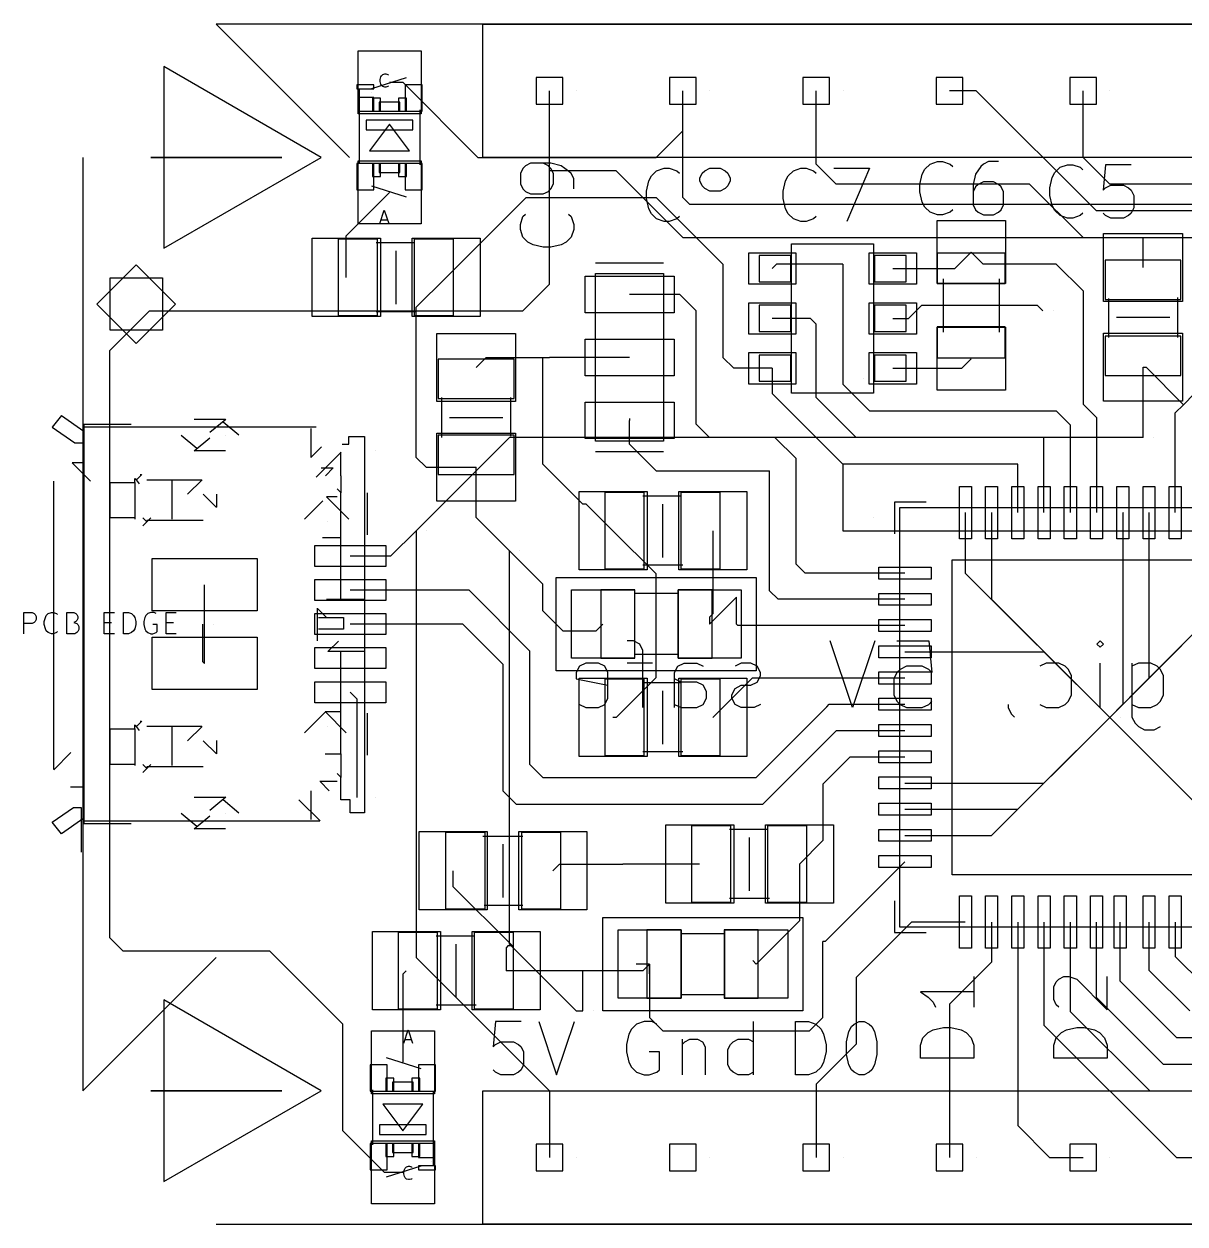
# Model space of a CAD drawing. Extents: x 2.2 to 42.7, y -26.5 to -3.7.
# Drawn here: x 2.18 to 24.3, y -26.54 to -3.68 of the extents above; entities that cross this region are included whole.
import ezdxf

# ---------------------------------------------------------------- set-up
doc = ezdxf.new("R2010")
doc.units = 0
doc.layers.get('0').update_dxf_attribs({"linetype": 'continuous'})

msp = doc.modelspace()

# ---------------------------------------------------------------- linework, layer by layer
at = {"color": 0}
for points in [[(38.865, -3.678), (34.147, -3.678), (29.43, -3.678), (24.713, -3.678), (19.996, -3.678), (15.279, -3.678), (10.562, -3.678), (5.845, -3.678)], [(8.386, -6.22), (5.846, -3.68)], [(10.925, -6.218), (10.925, -3.678)], [(10.925, -3.678), (15.158, -3.678), (19.391, -3.678), (23.625, -3.678), (27.858, -3.678), (32.091, -3.678), (36.325, -3.678)], [(7.845, -6.22), (4.847, -4.489), (4.847, -7.951), (7.845, -6.22)], [(9.464, -4.704), (8.8, -4.914)], [(9.126, -4.856), (9.114, -4.869), (9.078, -4.879), (9.055, -4.879), (9.017, -4.869), (8.994, -4.844), (8.981, -4.821), (8.969, -4.773), (8.969, -4.735), (8.981, -4.686), (8.994, -4.663), (9.017, -4.638), (9.055, -4.625), (9.078, -4.625), (9.114, -4.638), (9.126, -4.651)], [(9.147, -4.788), (9.401, -4.788)], [(9.401, -4.788), (10.831, -6.218)], [(12.449, -4.694), (11.941, -4.694)], [(11.941, -4.694), (11.941, -5.202)], [(12.449, -5.202), (12.449, -4.694)], [(14.989, -4.694), (14.481, -4.694)], [(14.481, -4.694), (14.481, -5.202)], [(14.989, -5.202), (14.989, -4.694)], [(17.529, -4.694), (17.021, -4.694)], [(17.021, -4.694), (17.021, -5.202)], [(17.529, -5.202), (17.529, -4.694)], [(20.069, -4.694), (19.561, -4.694)], [(19.561, -4.694), (19.561, -5.202)], [(20.069, -5.202), (20.069, -4.694)], [(22.609, -4.694), (22.101, -4.694)], [(22.101, -4.694), (22.101, -5.202)], [(22.609, -5.202), (22.609, -4.694)], [(8.847, -4.839), (8.522, -4.839)], [(8.522, -4.839), (8.522, -4.912)], [(8.522, -4.912), (8.847, -4.912)], [(8.572, -6.335), (8.572, -4.912)], [(8.8, -4.99), (8.8, -4.99)], [(8.847, -4.912), (8.847, -4.839)], [(9.771, -4.839), (9.446, -4.839)], [(9.446, -4.839), (9.446, -5.339)], [(9.771, -5.339), (9.771, -4.839)], [(12.195, -6.472), (12.195, -4.948)], [(12.704, -4.95), (12.704, -4.95)], [(12.704, -4.95), (12.704, -4.95)], [(14.735, -6.98), (14.735, -4.948)], [(14.735, -5.71), (14.735, -4.948)], [(15.244, -4.95), (15.244, -4.95)], [(15.244, -4.95), (15.244, -4.95)], [(17.275, -6.345), (17.275, -4.948)], [(17.784, -4.95), (17.784, -4.95)], [(17.784, -4.95), (17.784, -4.95)], [(20.323, -4.948), (19.815, -4.948)], [(22.609, -7.234), (20.323, -4.948)], [(20.324, -4.95), (20.324, -4.95)], [(20.324, -4.95), (20.324, -4.95)], [(22.355, -6.218), (22.355, -4.948)], [(22.864, -4.95), (22.864, -4.95)], [(22.864, -4.95), (22.864, -4.95)], [(8.847, -5.075), (8.547, -5.075)], [(8.547, -5.075), (8.547, -5.339)], [(8.974, -5.088), (8.824, -5.088)], [(8.824, -5.088), (8.824, -5.339)], [(8.847, -5.339), (8.847, -5.075)], [(9.345, -5.164), (8.948, -5.164)], [(8.948, -5.164), (8.948, -5.339)], [(8.974, -5.339), (8.974, -5.088)], [(9.469, -5.088), (9.319, -5.088)], [(9.319, -5.088), (9.319, -5.339)], [(9.345, -5.339), (9.345, -5.164)], [(9.469, -5.339), (9.469, -5.088)], [(11.941, -5.202), (12.449, -5.202)], [(14.481, -5.202), (14.989, -5.202)], [(17.021, -5.202), (17.529, -5.202)], [(19.561, -5.202), (20.069, -5.202)], [(22.101, -5.202), (22.609, -5.202)], [(8.547, -5.339), (8.847, -5.339)], [(8.824, -5.339), (8.974, -5.339)], [(8.948, -5.339), (9.345, -5.339)], [(9.319, -5.339), (9.469, -5.339)], [(9.446, -5.339), (9.771, -5.339)], [(9.721, -5.314), (9.721, -6.36)], [(9.591, -5.507), (8.702, -5.507)], [(8.702, -5.507), (8.702, -5.697)], [(8.702, -5.697), (9.591, -5.697)], [(9.147, -5.583), (8.766, -6.091)], [(9.528, -6.091), (9.147, -5.583)], [(9.591, -5.697), (9.591, -5.507)], [(14.227, -6.218), (14.735, -5.71)], [(8.766, -6.091), (9.528, -6.091)], [(3.305, -6.218), (3.305, -10.663), (3.305, -15.108), (3.305, -19.553), (3.305, -23.998)], [(7.096, -6.22), (4.597, -6.22), (7.096, -6.22)], [(7.096, -6.22), (4.597, -6.22), (7.096, -6.22)], [(6.845, -6.22), (4.848, -6.22), (6.845, -6.22)], [(6.845, -6.22), (4.848, -6.22), (6.845, -6.22)], [(6.845, -6.22), (4.848, -6.22), (6.845, -6.22)], [(6.845, -6.22), (4.848, -6.22), (6.845, -6.22)], [(8.847, -6.335), (8.522, -6.335)], [(8.522, -6.335), (8.522, -6.835)], [(8.974, -6.335), (8.824, -6.335)], [(8.824, -6.335), (8.824, -6.586)], [(8.847, -6.835), (8.847, -6.335)], [(9.345, -6.335), (8.948, -6.335)], [(8.948, -6.335), (8.948, -6.51)], [(8.974, -6.586), (8.974, -6.335)], [(9.469, -6.335), (9.319, -6.335)], [(9.319, -6.335), (9.319, -6.586)], [(9.345, -6.51), (9.345, -6.335)], [(9.771, -6.335), (9.446, -6.335)], [(9.446, -6.335), (9.446, -6.835)], [(9.469, -6.586), (9.469, -6.335)], [(9.771, -6.835), (9.771, -6.335)], [(10.831, -6.218), (14.227, -6.218)], [(36.325, -6.218), (32.091, -6.218), (27.858, -6.218), (23.625, -6.218), (19.391, -6.218), (15.158, -6.218), (10.925, -6.218)], [(12.654, -6.817), (12.654, -6.624), (12.606, -6.528), (12.558, -6.48), (12.413, -6.383), (12.22, -6.332), (11.831, -6.332), (11.735, -6.383), (11.687, -6.431), (11.638, -6.528), (11.638, -6.721), (11.687, -6.817), (11.735, -6.866), (11.831, -6.914), (12.075, -6.914), (12.172, -6.866), (12.22, -6.817), (12.268, -6.721), (12.268, -6.528), (12.22, -6.431), (12.172, -6.383), (12.075, -6.332)], [(17.656, -6.726), (17.275, -6.345)], [(19.875, -7.216), (19.827, -7.264), (19.682, -7.313), (19.586, -7.313), (19.441, -7.264), (19.345, -7.168), (19.294, -7.071), (19.246, -6.878), (19.246, -6.734), (19.294, -6.538), (19.345, -6.441), (19.441, -6.345), (19.586, -6.297), (19.682, -6.297), (19.827, -6.345), (19.875, -6.393)], [(20.747, -6.297), (20.554, -6.297), (20.457, -6.345), (20.409, -6.393), (20.31, -6.538), (20.262, -6.734), (20.262, -7.12), (20.31, -7.216), (20.361, -7.264), (20.457, -7.313), (20.65, -7.313), (20.747, -7.264), (20.795, -7.216), (20.843, -7.12), (20.843, -6.878), (20.795, -6.782), (20.747, -6.734), (20.65, -6.685), (20.457, -6.685), (20.361, -6.734), (20.31, -6.782), (20.262, -6.878)], [(22.352, -7.28), (22.304, -7.328), (22.159, -7.376), (22.062, -7.376), (21.918, -7.328), (21.821, -7.231), (21.77, -7.135), (21.722, -6.942), (21.722, -6.797), (21.77, -6.601), (21.821, -6.505), (21.918, -6.408), (22.062, -6.36), (22.159, -6.36), (22.304, -6.408), (22.352, -6.457)], [(22.863, -6.726), (22.355, -6.218)], [(23.271, -6.36), (22.786, -6.36), (22.738, -6.845), (22.786, -6.797), (22.885, -6.749), (23.127, -6.749), (23.223, -6.797), (23.271, -6.845), (23.32, -6.942), (23.32, -7.183), (23.271, -7.28), (23.223, -7.328), (23.127, -7.376), (22.885, -7.376), (22.786, -7.328), (22.738, -7.28)], [(8.824, -6.586), (8.974, -6.586)], [(8.948, -6.51), (9.345, -6.51)], [(9.319, -6.586), (9.469, -6.586)], [(13.465, -6.472), (12.195, -6.472)], [(12.195, -8.631), (12.195, -6.472)], [(13.465, -6.472), (14.735, -7.742)], [(14.668, -7.343), (14.62, -7.391), (14.475, -7.44), (14.379, -7.44), (14.234, -7.391), (14.138, -7.295), (14.087, -7.198), (14.039, -7.005), (14.039, -6.861), (14.087, -6.665), (14.138, -6.568), (14.234, -6.472), (14.379, -6.424), (14.475, -6.424), (14.62, -6.472), (14.668, -6.52)], [(17.272, -7.343), (17.224, -7.391), (17.079, -7.44), (16.982, -7.44), (16.838, -7.391), (16.741, -7.295), (16.69, -7.198), (16.642, -7.005), (16.642, -6.861), (16.69, -6.665), (16.741, -6.568), (16.838, -6.472), (16.982, -6.424), (17.079, -6.424), (17.224, -6.472), (17.272, -6.52)], [(17.61, -6.424), (18.288, -6.424), (17.854, -7.44)], [(8.522, -6.835), (8.847, -6.835)], [(8.8, -6.763), (9.464, -6.973)], [(9.446, -6.835), (9.771, -6.835)], [(21.339, -6.726), (17.656, -6.726)], [(21.339, -6.726), (22.355, -7.742)], [(27.562, -6.726), (22.863, -6.726)], [(8.321, -7.711), (9.147, -6.888)], [(11.748, -6.98), (10.223, -8.504)], [(11.748, -6.98), (14.227, -6.98)], [(14.227, -6.98), (15.497, -8.25)], [(14.862, -7.107), (14.735, -6.98)], [(8.964, -7.478), (9.047, -7.224), (9.134, -7.478)], [(12.558, -7.3), (12.606, -7.348), (12.654, -7.496), (12.654, -7.592), (12.606, -7.737), (12.509, -7.833), (12.413, -7.882), (12.22, -7.93), (12.075, -7.93), (11.88, -7.882), (11.783, -7.833), (11.687, -7.737), (11.638, -7.592), (11.638, -7.496), (11.687, -7.348), (11.735, -7.3)], [(14.862, -7.107), (19.402, -7.107), (23.942, -7.107), (28.482, -7.107), (33.023, -7.107)], [(27.181, -7.234), (22.609, -7.234)], [(8.987, -7.407), (9.108, -7.407)], [(8.321, -8.504), (8.321, -7.711)], [(14.735, -7.742), (19.275, -7.742), (23.815, -7.742), (28.355, -7.742), (32.896, -7.742)], [(22.355, -7.742), (23.498, -7.742)], [(23.498, -8.316), (23.498, -7.742)], [(23.498, -7.742), (26.8, -7.742)], [(8.918, -7.78), (8.169, -7.78)], [(8.169, -7.78), (8.169, -9.228)], [(9.629, -7.846), (8.893, -7.846)], [(8.918, -9.228), (8.918, -7.78)], [(9.274, -9.012), (9.274, -7.996)], [(10.366, -7.78), (9.614, -7.78)], [(9.614, -7.78), (9.614, -9.228)], [(10.366, -9.228), (10.366, -7.78)], [(16.805, -7.866), (18.364, -7.866)], [(16.805, -10.709), (16.805, -7.866)], [(18.364, -7.866), (18.364, -10.709)], [(13.071, -8.23), (14.366, -8.23)], [(16.787, -8.087), (16.185, -8.087)], [(16.185, -8.087), (16.185, -8.588)], [(16.787, -8.588), (16.787, -8.087)], [(18.984, -8.087), (18.382, -8.087)], [(18.382, -8.087), (18.382, -8.588)], [(18.984, -8.588), (18.984, -8.087)], [(19.578, -8.042), (19.578, -8.623)], [(20.874, -8.042), (19.578, -8.042)], [(19.914, -8.336), (20.226, -8.024)], [(20.452, -8.25), (20.226, -8.024)], [(20.874, -8.623), (20.874, -8.042)], [(22.774, -8.174), (22.774, -8.926)], [(24.221, -8.174), (22.774, -8.174)], [(24.221, -8.926), (24.221, -8.174)], [(4.322, -8.264), (3.573, -9.014)], [(4.322, -8.264), (3.573, -9.014)], [(5.072, -9.014), (4.322, -8.264)], [(5.072, -9.014), (4.322, -8.264)], [(13.071, -11.626), (13.071, -8.43)], [(13.071, -8.43), (14.366, -8.43)], [(14.366, -8.43), (14.366, -11.626)], [(15.497, -8.25), (15.497, -10.028)], [(16.52, -8.25), (16.436, -8.336)], [(17.783, -8.25), (16.52, -8.25)], [(17.783, -8.25), (17.783, -10.536)], [(18.735, -8.336), (19.914, -8.336)], [(21.847, -8.25), (20.452, -8.25)], [(21.847, -8.25), (22.355, -8.758)], [(9.655, -9.075), (10.223, -8.504)], [(11.687, -9.139), (12.195, -8.631)], [(16.185, -8.588), (16.787, -8.588)], [(18.382, -8.588), (18.984, -8.588)], [(19.578, -8.623), (20.874, -8.623)], [(19.693, -8.532), (19.693, -9.548)], [(20.759, -8.532), (20.759, -9.548)], [(14.676, -8.829), (13.719, -8.829)], [(14.989, -9.139), (14.676, -8.829)], [(22.355, -8.758), (22.355, -10.917)], [(22.84, -8.91), (22.84, -9.647)], [(24.155, -8.885), (24.155, -9.647)], [(3.573, -9.014), (4.322, -9.763)], [(3.573, -9.014), (4.322, -9.763)], [(4.575, -9.139), (3.813, -9.901)], [(4.322, -9.763), (5.072, -9.014)], [(4.322, -9.763), (5.072, -9.014)], [(4.575, -9.139), (8.131, -9.139), (11.687, -9.139)], [(9.655, -11.933), (9.655, -9.075)], [(14.989, -11.298), (14.989, -9.139)], [(16.787, -9.037), (16.185, -9.037)], [(16.185, -9.037), (16.185, -9.535)], [(16.787, -9.535), (16.787, -9.037)], [(18.984, -9.037), (18.382, -9.037)], [(18.382, -9.037), (18.382, -9.535)], [(18.984, -9.535), (18.984, -9.037)], [(19.032, -9.286), (19.286, -9.032)], [(19.286, -9.032), (21.483, -9.032)], [(20.734, -9.04), (19.718, -9.04)], [(21.483, -9.032), (21.593, -9.139)], [(21.791, -9.141), (21.791, -9.141)], [(21.791, -9.141), (21.791, -9.141)], [(21.791, -9.141), (21.791, -9.141)], [(21.791, -9.141), (21.791, -9.141)], [(22.774, -8.926), (24.221, -8.926)], [(8.169, -9.228), (8.918, -9.228)], [(9.655, -9.162), (8.893, -9.162)], [(9.614, -9.228), (10.366, -9.228)], [(17.165, -9.286), (16.436, -9.286)], [(17.275, -9.393), (17.165, -9.286)], [(18.735, -9.286), (19.032, -9.286)], [(24.006, -9.266), (22.99, -9.266)], [(16.185, -9.535), (16.787, -9.535)], [(17.275, -10.79), (17.275, -9.393)], [(18.382, -9.535), (18.984, -9.535)], [(19.578, -9.446), (19.578, -10.038)], [(20.874, -9.446), (19.578, -9.446)], [(20.874, -10.038), (20.874, -9.446)], [(22.774, -9.622), (22.774, -10.371)], [(24.221, -9.622), (22.774, -9.622)], [(24.221, -10.371), (24.221, -9.622)], [(3.813, -9.901), (3.813, -13.626), (3.813, -17.352), (3.813, -21.077)], [(10.798, -10.221), (10.988, -10.028)], [(10.988, -10.028), (12.195, -10.028)], [(12.068, -10.028), (12.195, -10.028)], [(12.068, -12.06), (12.068, -10.028)], [(13.719, -10.028), (12.195, -10.028)], [(12.393, -10.03), (12.393, -10.03)], [(12.393, -10.03), (12.393, -10.03)], [(12.393, -10.03), (12.393, -10.03)], [(12.393, -10.03), (12.393, -10.03)], [(15.497, -10.028), (15.702, -10.236)], [(16.787, -9.985), (16.185, -9.985)], [(16.185, -9.985), (16.185, -10.485)], [(16.787, -10.485), (16.787, -9.985)], [(18.984, -9.985), (18.382, -9.985)], [(18.382, -9.985), (18.382, -10.485)], [(18.984, -10.485), (18.984, -9.985)], [(19.578, -10.038), (20.874, -10.038)], [(20.046, -10.236), (20.226, -10.056)], [(11.521, -10.066), (10.074, -10.066)], [(10.074, -10.066), (10.074, -10.815)], [(11.521, -10.815), (11.521, -10.066)], [(16.436, -10.236), (15.702, -10.236)], [(16.436, -10.236), (16.436, -10.716)], [(18.735, -10.236), (20.046, -10.236)], [(23.498, -11.552), (23.498, -10.218)], [(23.498, -10.218), (23.558, -10.218)], [(23.558, -10.218), (24.27, -10.93)], [(16.185, -10.485), (16.787, -10.485)], [(18.183, -10.436), (18.183, -10.436)], [(18.382, -10.485), (18.984, -10.485)], [(22.774, -10.371), (24.221, -10.371)], [(16.436, -10.716), (17.783, -12.06)], [(18.364, -10.709), (16.805, -10.709)], [(17.783, -10.536), (18.291, -11.044)], [(24.473, -10.726), (24.27, -10.93)], [(10.074, -10.815), (11.521, -10.815)], [(10.14, -11.552), (10.14, -10.79)], [(11.455, -11.527), (11.455, -10.79)], [(18.037, -11.552), (17.275, -10.79)], [(22.355, -10.917), (22.609, -11.171)], [(24.27, -10.93), (24.112, -11.087)], [(2.898, -11.135), (2.723, -11.359)], [(2.898, -11.135), (3.325, -11.435)], [(10.29, -11.171), (11.306, -11.171)], [(13.719, -11.196), (13.719, -11.229)], [(18.291, -11.044), (21.847, -11.044)], [(21.847, -11.044), (22.111, -11.311)], [(22.609, -11.171), (22.609, -12.982)], [(24.112, -12.987), (24.112, -11.087)], [(2.723, -11.359), (3.15, -11.659)], [(4.224, -11.308), (3.325, -11.308)], [(3.325, -11.308), (3.325, -15.108), (3.325, -18.908)], [(7.747, -11.359), (3.325, -11.359)], [(3.325, -11.359), (3.325, -11.435)], [(5.423, -11.209), (6.025, -11.209)], [(6.027, -11.211), (5.727, -11.46)], [(6.276, -11.511), (5.976, -11.262)], [(7.645, -11.384), (7.645, -11.933)], [(13.719, -11.679), (13.719, -11.229)], [(15.243, -11.552), (14.989, -11.298)], [(22.111, -11.311), (22.111, -12.987)], [(3.15, -11.659), (3.325, -11.659)], [(3.325, -11.435), (3.325, -11.659)], [(3.325, -11.659), (3.325, -12.035)], [(5.176, -11.511), (5.476, -11.76)], [(5.425, -11.81), (5.724, -11.561)], [(6.024, -11.511), (6.024, -11.511)], [(6.024, -11.511), (6.024, -11.511)], [(8.372, -11.684), (8.372, -11.534)], [(8.372, -11.534), (8.672, -11.534)], [(8.672, -11.534), (8.672, -14.633)], [(11.433, -11.552), (9.655, -13.33)], [(11.521, -11.511), (10.074, -11.511)], [(10.074, -11.511), (10.074, -12.263)], [(23.498, -11.552), (19.476, -11.552), (15.454, -11.552), (11.433, -11.552)], [(11.521, -12.263), (11.521, -11.511)], [(14.366, -11.626), (13.071, -11.626)], [(16.487, -11.552), (15.243, -11.552)], [(16.894, -11.958), (16.487, -11.552)], [(21.61, -11.552), (18.037, -11.552)], [(21.61, -12.987), (21.61, -11.552)], [(23.696, -11.554), (23.696, -11.554)], [(23.696, -11.554), (23.696, -11.554)], [(23.696, -11.554), (23.696, -11.554)], [(23.696, -11.554), (23.696, -11.554)], [(6.025, -11.808), (5.423, -11.808)], [(7.848, -11.734), (7.647, -11.935)], [(7.749, -12.311), (8.224, -11.836)], [(8.222, -12.283), (8.222, -11.834)], [(8.247, -11.684), (8.372, -11.684)], [(8.873, -11.81), (8.873, -11.81)], [(8.873, -11.81), (8.873, -11.81)], [(14.366, -11.826), (13.071, -11.826)], [(14.227, -12.187), (13.719, -11.679)], [(3.325, -12.035), (3.099, -12.035)], [(3.451, -12.387), (3.101, -12.036)], [(3.325, -12.035), (3.325, -15.121), (3.325, -18.207)], [(9.655, -11.933), (9.842, -12.123)], [(12.83, -12.822), (12.068, -12.06)], [(16.894, -13.965), (16.894, -11.958)], [(17.783, -12.06), (17.783, -13.33)], [(21.112, -12.06), (17.783, -12.06)], [(21.112, -12.987), (21.112, -12.06)], [(4.298, -12.41), (4.298, -12.334)], [(4.3, -12.336), (4.376, -12.438)], [(4.427, -12.26), (4.325, -12.362)], [(4.399, -12.258), (4.425, -12.258)], [(7.846, -12.134), (8.072, -12.134)], [(8.074, -12.135), (7.924, -12.285)], [(8.222, -12.283), (8.222, -12.609)], [(9.842, -12.123), (10.798, -12.123)], [(10.074, -12.263), (11.521, -12.263)], [(10.798, -13.076), (10.798, -12.123)], [(14.227, -12.187), (16.386, -12.187)], [(16.386, -14.473), (16.386, -12.187)], [(2.748, -12.385), (2.748, -15.133), (2.748, -17.882)], [(3.823, -13.084), (3.823, -12.41)], [(3.823, -12.41), (4.298, -12.41)], [(4.298, -12.41), (4.298, -13.109)], [(4.524, -12.36), (4.999, -12.36)], [(4.999, -12.36), (5.573, -12.36)], [(4.999, -12.36), (4.999, -13.109)], [(5.575, -12.362), (5.3, -12.636)], [(8.224, -12.61), (8.148, -12.534)], [(5.851, -12.887), (5.6, -12.636)], [(5.85, -12.634), (5.85, -12.885)], [(7.873, -12.763), (7.525, -13.111)], [(8.146, -12.685), (7.945, -12.685)], [(8.371, -13.111), (7.947, -12.687)], [(8.222, -13.459), (8.222, -12.609)], [(8.722, -12.609), (8.722, -13.409)], [(13.998, -12.606), (13.249, -12.606)], [(13.249, -12.606), (13.249, -14.054)], [(14.709, -12.672), (13.973, -12.672)], [(13.998, -14.054), (13.998, -12.606)], [(15.446, -12.606), (14.694, -12.606)], [(14.694, -12.606), (14.694, -14.054)], [(15.446, -14.054), (15.446, -12.606)], [(19.365, -12.786), (18.763, -12.786)], [(18.763, -12.786), (18.763, -13.388)], [(12.893, -12.822), (12.83, -12.822)], [(12.893, -12.822), (13.401, -13.33)], [(14.354, -13.838), (14.354, -12.822)], [(18.865, -12.888), (22.863, -12.888), (26.86, -12.888)], [(18.865, -20.884), (18.865, -16.886), (18.865, -12.888)], [(20.112, -12.987), (20.112, -14.138)], [(20.612, -12.987), (20.612, -14.638)], [(22.609, -12.982), (22.611, -12.987)], [(23.111, -12.987), (23.111, -16.637)], [(23.117, -12.992), (23.111, -12.987)], [(23.612, -12.987), (23.612, -16.137)], [(4.298, -13.084), (3.823, -13.084)], [(4.526, -13.162), (4.449, -13.085)], [(4.449, -13.235), (4.599, -13.085)], [(5.598, -13.134), (4.524, -13.134)], [(4.524, -13.134), (4.524, -13.16)], [(7.974, -13.162), (7.974, -13.162)], [(7.974, -13.162), (7.974, -13.162)], [(10.798, -13.076), (11.433, -13.711)], [(18.364, -13.088), (18.364, -13.088)], [(7.871, -13.459), (8.222, -13.459)], [(8.222, -14.633), (8.222, -13.459)], [(9.174, -13.81), (9.655, -13.33)], [(9.655, -13.33), (9.655, -17.394), (9.655, -21.458)], [(9.853, -13.332), (9.853, -13.332)], [(9.853, -13.332), (9.853, -13.332)], [(9.853, -13.332), (9.853, -13.332)], [(9.853, -13.332), (9.853, -13.332)], [(14.227, -14.155), (13.401, -13.33)], [(15.303, -13.33), (15.303, -14.917)], [(17.783, -13.33), (22.482, -13.33), (27.181, -13.33)], [(17.981, -13.332), (17.981, -13.332)], [(17.981, -13.332), (17.981, -13.332)], [(17.981, -13.332), (17.981, -13.332)], [(17.981, -13.332), (17.981, -13.332)], [(11.433, -21.204), (11.433, -17.457), (11.433, -13.711)], [(12.068, -14.346), (11.433, -13.711)], [(11.631, -13.713), (11.631, -13.713)], [(11.631, -13.713), (11.631, -13.713)], [(11.631, -13.713), (11.631, -13.713)], [(11.631, -13.713), (11.631, -13.713)], [(8.397, -13.81), (9.174, -13.81)], [(13.249, -14.054), (13.998, -14.054)], [(14.735, -13.988), (13.973, -13.988)], [(14.227, -16.124), (14.227, -14.155)], [(14.694, -14.054), (15.446, -14.054)], [(16.894, -13.965), (17.064, -14.138)], [(18.961, -14.138), (17.064, -14.138)], [(20.112, -14.138), (22.863, -16.886)], [(25.611, -14.138), (22.863, -16.886)], [(5.621, -15.86), (5.621, -14.359)], [(12.068, -14.854), (12.068, -14.346)], [(12.322, -15.997), (12.322, -14.219)], [(12.322, -14.219), (16.132, -14.219)], [(16.132, -14.219), (16.132, -15.997)], [(8.397, -14.46), (10.655, -14.46)], [(10.655, -14.46), (11.814, -15.616)], [(13.82, -14.46), (13.172, -14.46)], [(13.172, -14.46), (13.172, -15.756)], [(14.635, -14.524), (13.818, -14.524)], [(13.82, -15.756), (13.82, -14.46)], [(15.293, -14.46), (14.643, -14.46)], [(14.643, -14.46), (14.643, -15.756)], [(15.753, -14.597), (15.243, -15.108)], [(15.293, -15.756), (15.293, -14.46)], [(15.753, -15.113), (15.753, -14.597)], [(16.548, -14.638), (16.386, -14.473)], [(7.772, -15.431), (7.772, -14.808)], [(7.774, -14.81), (7.947, -14.983)], [(7.945, -14.633), (8.222, -14.633)], [(8.222, -14.633), (8.672, -14.633)], [(8.672, -14.633), (8.672, -15.631)], [(12.068, -14.854), (12.449, -15.235)], [(18.961, -14.638), (16.548, -14.638)], [(20.612, -14.638), (22.863, -16.886)], [(25.11, -14.638), (22.863, -16.886)], [(2.184, -15.293), (2.184, -14.887), (2.339, -14.887), (2.377, -14.905), (2.395, -14.925), (2.416, -14.963), (2.416, -15.022), (2.395, -15.06), (2.377, -15.08), (2.339, -15.098), (2.184, -15.098)], [(2.822, -15.253), (2.802, -15.273), (2.746, -15.293), (2.705, -15.293), (2.647, -15.273), (2.609, -15.235), (2.591, -15.197), (2.57, -15.118), (2.57, -15.06), (2.591, -14.983), (2.609, -14.943), (2.647, -14.905), (2.705, -14.887), (2.746, -14.887), (2.802, -14.905), (2.822, -14.925)], [(3.907, -15.293), (3.713, -15.293), (3.713, -14.887), (3.907, -14.887)], [(3.713, -15.08), (3.848, -15.08)], [(4.699, -14.905), (4.661, -14.887), (4.602, -14.887), (4.544, -14.905), (4.506, -14.943), (4.486, -14.983), (4.468, -15.06), (4.468, -15.118), (4.486, -15.197), (4.506, -15.235), (4.544, -15.273), (4.602, -15.293), (4.641, -15.293), (4.699, -15.273), (4.719, -15.253), (4.719, -15.118), (4.641, -15.118)], [(5.085, -15.293), (4.892, -15.293), (4.892, -14.887), (5.085, -14.887)], [(4.892, -15.08), (5.029, -15.08)], [(7.795, -14.983), (8.27, -14.983)], [(8.27, -14.983), (8.27, -15.207)], [(15.303, -14.917), (15.243, -14.978)], [(15.243, -14.978), (15.243, -15.108)], [(5.591, -15.827), (5.591, -15.108)], [(5.789, -15.11), (5.789, -15.11)], [(5.789, -15.11), (5.789, -15.11)], [(5.789, -15.11), (5.789, -15.11)], [(5.789, -15.11), (5.789, -15.11)], [(8.27, -15.207), (7.795, -15.207)], [(10.544, -15.108), (8.397, -15.108)], [(10.544, -15.108), (11.306, -15.87)], [(12.449, -15.235), (13.084, -15.235)], [(13.084, -15.235), (13.211, -15.108)], [(15.778, -15.138), (15.753, -15.113)], [(18.961, -15.138), (15.778, -15.138)], [(7.972, -15.633), (8.173, -15.432)], [(13.973, -16.698), (13.973, -15.611), (13.912, -15.489), (13.792, -15.428), (13.67, -15.428)], [(18.387, -15.428), (17.965, -16.698), (17.541, -15.428)], [(18.811, -15.428), (19.416, -15.428), (19.477, -16.035), (19.416, -15.974), (19.294, -15.913), (18.992, -15.913), (18.872, -15.974), (18.811, -16.035), (18.75, -16.154), (18.75, -16.457), (18.811, -16.579), (18.872, -16.64), (18.992, -16.698), (19.294, -16.698), (19.416, -16.64), (19.477, -16.579)], [(8.222, -15.631), (7.971, -15.631)], [(8.222, -16.782), (8.222, -15.631)], [(8.672, -15.631), (8.222, -15.631)], [(8.672, -15.631), (8.672, -18.707)], [(11.814, -15.616), (11.814, -17.775)], [(13.172, -15.756), (13.82, -15.756)], [(14.635, -15.692), (13.818, -15.692)], [(14.643, -15.756), (15.293, -15.756)], [(18.961, -15.636), (21.61, -15.636)], [(21.61, -15.636), (22.863, -16.886)], [(5.621, -15.86), (5.591, -15.827)], [(11.306, -15.87), (11.306, -18.283)], [(16.132, -15.997), (12.322, -15.997)], [(12.764, -16.64), (12.885, -16.698), (13.127, -16.698), (13.249, -16.64), (13.307, -16.518), (13.307, -16.035), (13.249, -15.913), (13.127, -15.852), (12.885, -15.852), (12.764, -15.913), (12.703, -16.035), (12.703, -16.154), (13.307, -16.276)], [(14.155, -15.852), (13.67, -15.852)], [(14.577, -16.698), (14.577, -16.035), (14.638, -15.913), (14.76, -15.852), (15.001, -15.852), (15.123, -15.913)], [(16.21, -16.64), (16.091, -16.698), (15.847, -16.698), (15.728, -16.64), (15.667, -16.518), (15.667, -16.457), (15.728, -16.337), (15.847, -16.276), (16.03, -16.276), (16.149, -16.215), (16.21, -16.093), (16.21, -16.035), (16.149, -15.913), (16.03, -15.852), (15.847, -15.852), (15.728, -15.913)], [(21.532, -16.64), (21.654, -16.698), (21.895, -16.698), (22.017, -16.64), (22.078, -16.579), (22.139, -16.457), (22.139, -16.093), (22.078, -15.974), (22.017, -15.913), (21.895, -15.852), (21.654, -15.852), (21.532, -15.913)], [(22.682, -16.698), (22.682, -15.852)], [(23.287, -15.852), (23.287, -16.881), (23.348, -17), (23.409, -17.061), (23.528, -17.122), (23.711, -17.122), (23.83, -17.061)], [(23.287, -16.64), (23.409, -16.698), (23.65, -16.698), (23.769, -16.64), (23.83, -16.579), (23.891, -16.457), (23.891, -16.093), (23.83, -15.974), (23.769, -15.913), (23.65, -15.852), (23.409, -15.852), (23.287, -15.913)], [(13.998, -16.162), (13.249, -16.162)], [(13.249, -16.162), (13.249, -17.61)], [(14.227, -16.124), (13.465, -16.886)], [(14.709, -16.228), (13.973, -16.228)], [(13.998, -17.61), (13.998, -16.162)], [(14.577, -16.64), (14.699, -16.698), (15.001, -16.698), (15.123, -16.64), (15.182, -16.518), (15.182, -16.396), (15.123, -16.276), (15.001, -16.215), (14.699, -16.215), (14.577, -16.154)], [(15.446, -16.162), (14.694, -16.162)], [(14.694, -16.162), (14.694, -17.61)], [(16.053, -16.137), (15.303, -16.886)], [(15.446, -17.61), (15.446, -16.162)], [(18.961, -16.137), (16.053, -16.137)], [(23.612, -16.137), (22.863, -16.886)], [(8.397, -16.408), (8.522, -16.535)], [(14.354, -17.394), (14.354, -16.378)], [(8.522, -16.535), (8.522, -18.41)], [(17.473, -16.688), (16.132, -18.029)], [(17.473, -16.688), (17.523, -16.637)], [(17.523, -16.637), (18.961, -16.637)], [(20.927, -16.64), (20.927, -16.698), (20.988, -16.82), (21.049, -16.881)], [(23.111, -16.637), (22.863, -16.886)], [(7.924, -16.784), (7.525, -17.182)], [(8.222, -16.782), (7.922, -16.782)], [(8.323, -17.182), (7.924, -16.784)], [(8.222, -17.582), (8.222, -16.782)], [(8.722, -16.807), (8.722, -17.607)], [(13.465, -16.886), (13.401, -16.886)], [(20.612, -19.136), (22.863, -16.886)], [(21.112, -18.636), (22.863, -16.886)], [(21.61, -18.138), (22.863, -16.886)], [(24.61, -18.636), (22.863, -16.886)], [(24.262, -18.288), (22.863, -16.886)], [(23.061, -16.888), (23.061, -16.888)], [(23.061, -16.888), (23.061, -16.888)], [(23.061, -16.888), (23.061, -16.888)], [(23.061, -16.888), (23.061, -16.888)], [(3.823, -17.783), (3.823, -17.107)], [(3.823, -17.107), (4.298, -17.107)], [(4.298, -17.107), (4.298, -17.031)], [(4.298, -17.107), (4.298, -17.805)], [(4.3, -17.033), (4.376, -17.134)], [(4.427, -16.959), (4.327, -17.058)], [(4.399, -16.957), (4.425, -16.957)], [(4.524, -17.056), (4.999, -17.056)], [(4.999, -17.056), (5.573, -17.056)], [(4.999, -17.056), (4.999, -17.805)], [(5.575, -17.058), (5.3, -17.332)], [(7.974, -17.058), (7.974, -17.058)], [(7.974, -17.058), (7.974, -17.058)], [(16.259, -18.537), (17.658, -17.137)], [(17.658, -17.137), (18.961, -17.137)], [(5.851, -17.584), (5.6, -17.332)], [(5.85, -17.33), (5.85, -17.582)], [(3.075, -17.558), (2.75, -17.883)], [(7.922, -17.582), (8.222, -17.582)], [(8.222, -17.582), (8.222, -18.031)], [(14.735, -17.544), (13.973, -17.544)], [(4.298, -17.783), (3.823, -17.783)], [(4.526, -17.858), (4.449, -17.782)], [(4.449, -17.934), (4.599, -17.784)], [(5.598, -17.831), (4.524, -17.831)], [(4.524, -17.831), (4.524, -17.856)], [(11.814, -17.775), (12.068, -18.029)], [(13.249, -17.61), (13.998, -17.61)], [(14.694, -17.61), (15.446, -17.61)], [(17.402, -18.156), (17.92, -17.638)], [(17.92, -17.638), (18.961, -17.638)], [(8.224, -18.033), (8.148, -17.957)], [(8.222, -18.456), (8.222, -18.031)], [(12.068, -18.029), (16.132, -18.029)], [(3.073, -18.207), (3.325, -18.207)], [(3.325, -18.207), (3.325, -18.806)], [(7.645, -18.283), (7.645, -18.832)], [(8.146, -18.108), (7.821, -18.108)], [(7.998, -18.285), (7.823, -18.11)], [(11.306, -18.283), (11.56, -18.537)], [(17.402, -18.156), (17.402, -18.791)], [(18.961, -18.138), (21.61, -18.138)], [(5.423, -18.407), (6.025, -18.407)], [(6.027, -18.409), (5.727, -18.658)], [(6.276, -18.709), (5.976, -18.46)], [(7.421, -18.458), (7.823, -18.859)], [(8.397, -18.456), (8.222, -18.456)], [(8.397, -18.707), (8.397, -18.456)], [(8.873, -18.409), (8.873, -18.409)], [(8.873, -18.409), (8.873, -18.409)], [(2.723, -18.882), (3.124, -18.605)], [(3.124, -18.605), (3.274, -18.605)], [(3.274, -18.605), (3.274, -19.456)], [(5.176, -18.709), (5.476, -18.958)], [(6.024, -18.709), (6.024, -18.709)], [(6.024, -18.709), (6.024, -18.709)], [(8.672, -18.707), (8.397, -18.707)], [(11.56, -18.537), (16.259, -18.537)], [(18.961, -18.636), (21.112, -18.636)], [(2.898, -19.106), (2.723, -18.882)], [(3.325, -18.806), (2.898, -19.106)], [(3.325, -18.806), (3.325, -18.857)], [(3.325, -18.857), (7.821, -18.857)], [(3.325, -18.908), (4.224, -18.908)], [(5.425, -19.009), (5.724, -18.76)], [(15.649, -18.956), (14.9, -18.956)], [(14.9, -18.956), (14.9, -20.404)], [(15.649, -20.404), (15.649, -18.956)], [(17.097, -18.956), (16.345, -18.956)], [(16.345, -18.956), (16.345, -20.404)], [(17.097, -20.404), (17.097, -18.956)], [(17.402, -18.791), (17.402, -19.235)], [(6.025, -19.007), (5.423, -19.007)], [(10.965, -19.083), (10.213, -19.083)], [(10.213, -19.083), (10.213, -20.531)], [(10.925, -19.149), (11.687, -19.149)], [(10.965, -20.531), (10.965, -19.083)], [(12.41, -19.083), (11.661, -19.083)], [(11.661, -19.083), (11.661, -20.531)], [(12.41, -20.531), (12.41, -19.083)], [(16.36, -19.022), (15.624, -19.022)], [(16.005, -20.188), (16.005, -19.172)], [(18.961, -19.136), (20.612, -19.136)], [(11.306, -19.299), (11.306, -20.315)], [(17.402, -19.235), (16.954, -19.68)], [(18.961, -19.637), (17.442, -21.156)], [(10.353, -19.807), (10.353, -20.109)], [(12.255, -19.807), (12.383, -19.68)], [(12.383, -19.68), (13.592, -19.68)], [(15.052, -19.68), (13.592, -19.68)], [(13.79, -19.682), (13.79, -19.682)], [(13.79, -19.682), (13.79, -19.682)], [(13.79, -19.682), (13.79, -19.682)], [(13.79, -19.682), (13.79, -19.682)], [(16.954, -19.68), (16.954, -20.762)], [(10.353, -20.109), (11.486, -21.242)], [(16.386, -20.338), (15.624, -20.338)], [(10.213, -20.531), (10.965, -20.531)], [(10.95, -20.465), (11.687, -20.465)], [(11.661, -20.531), (12.41, -20.531)], [(14.9, -20.404), (15.649, -20.404)], [(16.345, -20.404), (17.097, -20.404)], [(18.763, -20.384), (18.763, -20.985)], [(13.211, -20.696), (17.021, -20.696)], [(13.211, -22.474), (13.211, -20.696)], [(16.954, -20.762), (16.132, -21.585)], [(17.021, -20.696), (17.021, -22.474)], [(19.088, -20.787), (18.037, -21.839)], [(20.112, -20.787), (19.088, -20.787)], [(20.612, -20.787), (20.612, -21.549)], [(21.112, -20.787), (21.112, -24.663)], [(21.61, -20.787), (21.61, -22.748)], [(22.111, -20.787), (22.111, -22.487)], [(22.611, -22.225), (22.611, -20.787)], [(23.061, -21.913), (23.061, -20.787)], [(23.612, -20.787), (23.612, -21.702)], [(24.112, -20.787), (24.112, -21.44)], [(10.061, -20.988), (9.312, -20.988)], [(9.312, -20.988), (9.312, -22.436)], [(10.061, -22.436), (10.061, -20.988)], [(11.509, -20.988), (10.757, -20.988)], [(10.757, -20.988), (10.757, -22.436)], [(11.509, -22.436), (11.509, -20.988)], [(14.699, -20.937), (14.049, -20.937)], [(14.049, -20.937), (14.049, -22.233)], [(14.699, -22.233), (14.699, -20.937)], [(14.707, -21.001), (15.524, -21.001)], [(16.17, -20.937), (15.522, -20.937)], [(15.522, -20.937), (15.522, -22.233)], [(16.17, -22.233), (16.17, -20.937)], [(18.763, -20.985), (19.365, -20.985)], [(26.86, -20.884), (22.863, -20.884), (18.865, -20.884)], [(3.813, -21.077), (4.067, -21.331)], [(10.772, -21.054), (10.036, -21.054)], [(10.417, -22.22), (10.417, -21.204)], [(11.402, -21.242), (11.367, -21.28)], [(11.486, -21.242), (11.402, -21.242)], [(11.433, -21.204), (12.703, -22.474)], [(17.442, -21.156), (17.402, -21.156)], [(17.402, -22.601), (17.402, -21.156)], [(5.846, -21.46), (3.306, -24)], [(4.067, -21.331), (6.861, -21.331)], [(4.265, -21.333), (4.265, -21.333)], [(4.265, -21.333), (4.265, -21.333)], [(4.265, -21.333), (4.265, -21.333)], [(4.265, -21.333), (4.265, -21.333)], [(6.861, -21.331), (8.258, -22.728)], [(9.655, -21.458), (12.195, -23.998)], [(11.367, -21.28), (11.367, -21.712)], [(24.112, -21.44), (24.641, -21.966)], [(9.464, -21.712), (9.401, -21.778)], [(12.83, -21.712), (11.367, -21.712)], [(12.83, -22.474), (12.83, -21.712)], [(13.973, -21.712), (12.83, -21.712)], [(14.1, -21.585), (13.846, -21.585)], [(13.973, -21.712), (14.1, -21.585)], [(14.1, -21.585), (14.1, -22.601)], [(14.1, -21.775), (14.1, -21.585)], [(16.066, -21.521), (16.132, -21.585)], [(20.612, -21.549), (19.815, -22.347)], [(23.612, -21.702), (24.387, -22.474)], [(9.401, -21.778), (9.401, -23.457)], [(18.037, -21.839), (18.037, -23.109)], [(20.274, -21.826), (20.274, -22.408)], [(21.895, -22.408), (21.847, -22.36), (21.798, -22.263), (21.798, -22.022), (21.847, -21.925), (21.895, -21.877), (21.991, -21.826), (22.088, -21.826), (22.235, -21.877), (22.814, -22.456), (22.814, -21.826)], [(24.133, -22.982), (23.061, -21.913)], [(14.707, -22.169), (15.524, -22.169)], [(20.274, -22.118), (19.258, -22.118), (19.403, -22.215), (19.5, -22.311), (19.548, -22.408)], [(7.845, -24), (4.847, -22.269), (4.847, -25.731), (7.845, -24)], [(10.798, -22.37), (10.036, -22.37)], [(14.049, -22.233), (14.699, -22.233)], [(15.522, -22.233), (16.17, -22.233)], [(19.815, -22.347), (19.815, -25.268)], [(22.611, -22.225), (23.879, -23.49)], [(9.312, -22.436), (10.061, -22.436)], [(10.757, -22.436), (11.509, -22.436)], [(12.703, -22.474), (12.83, -22.474)], [(13.028, -22.476), (13.028, -22.476)], [(13.028, -22.476), (13.028, -22.476)], [(13.028, -22.476), (13.028, -22.476)], [(13.028, -22.476), (13.028, -22.476)], [(17.021, -22.474), (13.211, -22.474)], [(14.1, -22.601), (14.354, -22.855)], [(17.148, -22.855), (17.402, -22.601)], [(22.111, -22.487), (23.625, -23.998)], [(8.258, -24.76), (8.258, -22.728)], [(9.416, -23.094), (9.5, -22.84), (9.586, -23.094)], [(11.651, -22.68), (11.166, -22.68), (11.118, -23.165), (11.166, -23.117), (11.265, -23.068), (11.506, -23.068), (11.603, -23.117), (11.651, -23.165), (11.699, -23.261), (11.699, -23.503), (11.651, -23.599), (11.603, -23.647), (11.506, -23.696), (11.265, -23.696), (11.166, -23.647), (11.118, -23.599)], [(11.989, -22.68), (12.329, -23.696), (12.667, -22.68)], [(14.239, -22.728), (14.143, -22.68), (13.998, -22.68), (13.853, -22.728), (13.757, -22.824), (13.706, -22.921), (13.658, -23.117), (13.658, -23.261), (13.706, -23.454), (13.757, -23.551), (13.853, -23.647), (13.998, -23.696), (14.094, -23.696), (14.239, -23.647), (14.287, -23.599), (14.287, -23.261), (14.094, -23.261)], [(14.354, -22.855), (17.148, -22.855)], [(16.078, -23.696), (16.078, -22.68)], [(21.61, -22.748), (24.133, -25.268)], [(9.439, -23.023), (9.561, -23.023)], [(14.722, -23.02), (14.722, -23.696)], [(14.722, -23.117), (14.773, -23.068), (14.869, -23.02), (15.014, -23.02), (15.11, -23.068), (15.159, -23.165), (15.159, -23.696)], [(16.078, -23.647), (15.982, -23.696), (15.789, -23.696), (15.69, -23.647), (15.641, -23.599), (15.593, -23.503), (15.593, -23.213), (15.641, -23.117), (15.69, -23.068), (15.789, -23.02), (15.982, -23.02), (16.078, -23.068)], [(24.133, -22.982), (26.165, -22.982)], [(18.037, -23.109), (17.275, -23.871)], [(9.101, -23.508), (8.776, -23.508)], [(8.776, -23.508), (8.776, -24.008)], [(9.75, -23.583), (9.087, -23.373)], [(9.101, -24.008), (9.101, -23.508)], [(10.025, -23.508), (9.7, -23.508)], [(9.7, -23.508), (9.7, -24.008)], [(10.025, -24.008), (10.025, -23.508)], [(23.879, -23.49), (25.784, -23.49)], [(9.228, -23.757), (9.078, -23.757)], [(9.078, -23.757), (9.078, -24.008)], [(9.228, -24.008), (9.228, -23.757)], [(9.723, -23.757), (9.573, -23.757)], [(9.573, -23.757), (9.573, -24.008)], [(9.723, -24.008), (9.723, -23.757)], [(7.096, -24), (4.597, -24), (7.096, -24)], [(7.096, -24), (4.597, -24), (7.096, -24)], [(6.845, -24), (4.848, -24), (6.845, -24)], [(6.845, -24), (4.848, -24), (6.845, -24)], [(6.845, -24), (4.848, -24), (6.845, -24)], [(6.845, -24), (4.848, -24), (6.845, -24)], [(8.826, -25.029), (8.826, -23.983)], [(9.599, -23.833), (9.202, -23.833)], [(9.202, -23.833), (9.202, -24.008)], [(9.599, -24.008), (9.599, -23.833)], [(10.925, -23.998), (15.158, -23.998), (19.391, -23.998), (23.625, -23.998), (27.858, -23.998), (32.091, -23.998), (36.325, -23.998)], [(10.925, -26.538), (10.925, -23.998)], [(12.195, -23.998), (12.195, -25.268)], [(17.275, -23.871), (17.275, -25.268)], [(23.625, -23.998), (25.403, -23.998)], [(8.776, -24.008), (9.101, -24.008)], [(9.078, -24.008), (9.228, -24.008)], [(9.202, -24.008), (9.599, -24.008)], [(9.573, -24.008), (9.723, -24.008)], [(9.7, -24.008), (10.025, -24.008)], [(9.975, -24.008), (9.975, -25.43)], [(9.782, -24.252), (9.02, -24.252)], [(9.02, -24.252), (9.401, -24.76)], [(9.401, -24.76), (9.782, -24.252)], [(9.845, -24.646), (8.956, -24.646)], [(8.956, -24.646), (8.956, -24.836)], [(9.845, -24.836), (9.845, -24.646)], [(21.112, -24.663), (21.72, -25.268)], [(9.053, -25.557), (8.258, -24.76)], [(8.956, -24.836), (9.845, -24.836)], [(9.101, -25.004), (8.776, -25.004)], [(8.776, -25.004), (8.776, -25.504)], [(9.228, -25.004), (9.078, -25.004)], [(9.078, -25.004), (9.078, -25.255)], [(9.101, -25.504), (9.101, -25.004)], [(9.599, -25.004), (9.202, -25.004)], [(9.202, -25.004), (9.202, -25.179)], [(9.228, -25.255), (9.228, -25.004)], [(9.723, -25.004), (9.573, -25.004)], [(9.573, -25.004), (9.573, -25.255)], [(9.599, -25.179), (9.599, -25.004)], [(10, -25.004), (9.7, -25.004)], [(9.7, -25.004), (9.7, -25.268)], [(9.723, -25.255), (9.723, -25.004)], [(10, -25.268), (10, -25.004)], [(12.449, -25.014), (11.941, -25.014)], [(11.941, -25.014), (11.941, -25.522)], [(12.449, -25.522), (12.449, -25.014)], [(14.989, -25.014), (14.481, -25.014)], [(14.481, -25.014), (14.481, -25.522)], [(14.989, -25.522), (14.989, -25.014)], [(17.529, -25.014), (17.021, -25.014)], [(17.021, -25.014), (17.021, -25.522)], [(17.529, -25.522), (17.529, -25.014)], [(20.069, -25.014), (19.561, -25.014)], [(19.561, -25.014), (19.561, -25.522)], [(20.069, -25.522), (20.069, -25.014)], [(22.609, -25.014), (22.101, -25.014)], [(22.101, -25.014), (22.101, -25.522)], [(22.609, -25.522), (22.609, -25.014)], [(9.078, -25.255), (9.228, -25.255)], [(9.202, -25.179), (9.599, -25.179)], [(9.573, -25.255), (9.723, -25.255)], [(9.7, -25.268), (10, -25.268)], [(9.954, -25.356), (9.954, -25.356)], [(12.704, -25.27), (12.704, -25.27)], [(12.704, -25.27), (12.704, -25.27)], [(15.244, -25.27), (15.244, -25.27)], [(15.244, -25.27), (15.244, -25.27)], [(17.784, -25.27), (17.784, -25.27)], [(17.784, -25.27), (17.784, -25.27)], [(20.324, -25.27), (20.324, -25.27)], [(20.324, -25.27), (20.324, -25.27)], [(21.72, -25.268), (22.355, -25.268)], [(22.864, -25.27), (22.864, -25.27)], [(22.864, -25.27), (22.864, -25.27)], [(24.133, -25.268), (24.895, -25.268)], [(8.776, -25.504), (9.101, -25.504)], [(9.401, -25.557), (9.053, -25.557)], [(9.087, -25.642), (9.75, -25.432)], [(9.578, -25.669), (9.566, -25.682), (9.53, -25.692), (9.507, -25.692), (9.469, -25.682), (9.446, -25.657), (9.434, -25.634), (9.421, -25.585), (9.421, -25.547), (9.434, -25.499), (9.446, -25.476), (9.469, -25.451), (9.507, -25.438), (9.53, -25.438), (9.566, -25.451), (9.578, -25.463)], [(10.025, -25.43), (9.7, -25.43)], [(9.7, -25.43), (9.7, -25.504)], [(9.7, -25.504), (10.025, -25.504)], [(10.025, -25.504), (10.025, -25.43)], [(11.941, -25.522), (12.449, -25.522)], [(14.481, -25.522), (14.989, -25.522)], [(17.021, -25.522), (17.529, -25.522)], [(19.561, -25.522), (20.069, -25.522)], [(22.101, -25.522), (22.609, -25.522)], [(5.845, -26.538), (10.562, -26.538), (15.279, -26.538), (19.996, -26.538), (24.713, -26.538), (29.43, -26.538), (34.147, -26.538), (38.865, -26.538)], [(36.325, -26.538), (32.091, -26.538), (27.858, -26.538), (23.625, -26.538), (19.391, -26.538), (15.158, -26.538), (10.925, -26.538)]]:
    msp.add_lwpolyline(points, dxfattribs=at)
for points in [[(8.547, -5.387), (8.547, -4.188), (9.746, -4.188), (9.746, -5.387)], [(8.547, -7.485), (8.547, -6.287), (9.746, -6.287), (9.746, -7.485)], [(15.25, -6.861), (15.154, -6.812), (15.103, -6.764), (15.055, -6.665), (15.055, -6.617), (15.103, -6.52), (15.154, -6.472), (15.25, -6.424), (15.443, -6.424), (15.54, -6.472), (15.588, -6.52), (15.636, -6.617), (15.636, -6.665), (15.588, -6.764), (15.54, -6.812), (15.443, -6.861)], [(19.578, -7.424), (20.876, -7.424), (20.876, -8.623), (19.578, -8.623)], [(8.974, -7.755), (8.974, -9.253), (7.676, -9.253), (7.676, -7.755)], [(10.874, -7.755), (10.874, -9.253), (9.576, -9.253), (9.576, -7.755)], [(22.748, -7.668), (24.247, -7.668), (24.247, -8.966), (22.748, -8.966)], [(16.886, -8.636), (15.987, -8.636), (15.987, -8.037), (16.886, -8.037)], [(19.182, -8.636), (18.283, -8.636), (18.283, -8.037), (19.182, -8.037)], [(3.823, -9.512), (3.823, -8.514), (4.821, -8.514), (4.821, -9.512)], [(12.87, -8.481), (14.569, -8.481), (14.569, -9.18), (12.87, -9.18)], [(16.886, -9.586), (15.987, -9.586), (15.987, -8.987), (16.886, -8.987)], [(19.182, -9.586), (18.283, -9.586), (18.283, -8.987), (19.182, -8.987)], [(11.547, -10.871), (10.048, -10.871), (10.048, -9.573), (11.547, -9.573)], [(19.578, -9.456), (20.876, -9.456), (20.876, -10.655), (19.578, -10.655)], [(22.748, -9.568), (24.247, -9.568), (24.247, -10.866), (22.748, -10.866)], [(12.87, -9.68), (14.569, -9.68), (14.569, -10.378), (12.87, -10.378)], [(16.886, -10.536), (15.987, -10.536), (15.987, -9.936), (16.886, -9.936)], [(19.182, -10.536), (18.283, -10.536), (18.283, -9.936), (19.182, -9.936)], [(12.87, -10.879), (14.569, -10.879), (14.569, -11.577), (12.87, -11.577)], [(11.547, -12.771), (10.048, -12.771), (10.048, -11.473), (11.547, -11.473)], [(20, -13.487), (20, -12.489), (20.229, -12.489), (20.229, -13.487)], [(20.5, -13.487), (20.5, -12.489), (20.729, -12.489), (20.729, -13.487)], [(21.001, -13.487), (21.001, -12.489), (21.229, -12.489), (21.229, -13.487)], [(21.499, -13.487), (21.499, -12.489), (21.727, -12.489), (21.727, -13.487)], [(21.999, -13.487), (21.999, -12.489), (22.228, -12.489), (22.228, -13.487)], [(22.499, -13.487), (22.499, -12.489), (22.728, -12.489), (22.728, -13.487)], [(22.997, -13.487), (22.997, -12.489), (23.226, -12.489), (23.226, -13.487)], [(23.498, -13.487), (23.498, -12.489), (23.726, -12.489), (23.726, -13.487)], [(23.998, -13.487), (23.998, -12.489), (24.227, -12.489), (24.227, -13.487)], [(14.054, -12.581), (14.054, -14.079), (12.756, -14.079), (12.756, -12.581)], [(15.954, -12.581), (15.954, -14.079), (14.656, -14.079), (14.656, -12.581)], [(7.724, -13.612), (9.073, -13.612), (9.073, -14.011), (7.724, -14.011)], [(4.625, -14.859), (4.625, -13.861), (6.624, -13.861), (6.624, -14.859)], [(19.863, -19.886), (19.863, -16.886), (19.863, -13.886), (22.863, -13.886), (25.862, -13.886), (25.862, -16.886), (25.862, -19.886), (22.863, -19.886)], [(19.464, -14.252), (18.466, -14.252), (18.466, -14.023), (19.464, -14.023)], [(7.724, -14.262), (9.073, -14.262), (9.073, -14.661), (7.724, -14.661)], [(13.81, -14.46), (13.81, -15.758), (12.611, -15.758), (12.611, -14.46)], [(15.842, -14.46), (15.842, -15.758), (14.643, -15.758), (14.643, -14.46)], [(19.464, -14.752), (18.466, -14.752), (18.466, -14.524), (19.464, -14.524)], [(3.132, -15.08), (3.19, -15.098), (3.208, -15.118), (3.228, -15.156), (3.228, -15.215), (3.208, -15.253), (3.19, -15.273), (3.152, -15.293), (2.997, -15.293), (2.997, -14.887), (3.132, -14.887), (3.17, -14.905), (3.19, -14.925), (3.208, -14.963), (3.208, -15.001), (3.19, -15.042), (3.17, -15.06)], [(4.079, -15.293), (4.079, -14.887), (4.176, -14.887), (4.234, -14.905), (4.272, -14.943), (4.293, -14.983), (4.313, -15.06), (4.313, -15.118), (4.293, -15.197), (4.272, -15.235), (4.234, -15.273), (4.176, -15.293)], [(7.724, -14.91), (9.073, -14.91), (9.073, -15.309), (7.724, -15.309)], [(19.464, -15.253), (18.466, -15.253), (18.466, -15.024), (19.464, -15.024)], [(4.625, -16.358), (4.625, -15.359), (6.624, -15.359), (6.624, -16.358)], [(19.464, -15.751), (18.466, -15.751), (18.466, -15.522), (19.464, -15.522)], [(22.682, -15.428), (22.743, -15.489), (22.682, -15.55), (22.621, -15.489)], [(7.724, -15.557), (9.073, -15.557), (9.073, -15.956), (7.724, -15.956)], [(7.724, -16.208), (9.073, -16.208), (9.073, -16.607), (7.724, -16.607)], [(14.054, -16.137), (14.054, -17.635), (12.756, -17.635), (12.756, -16.137)], [(15.954, -16.137), (15.954, -17.635), (14.656, -17.635), (14.656, -16.137)], [(19.464, -16.251), (18.466, -16.251), (18.466, -16.022), (19.464, -16.022)], [(19.464, -16.751), (18.466, -16.751), (18.466, -16.523), (19.464, -16.523)], [(19.464, -17.249), (18.466, -17.249), (18.466, -17.021), (19.464, -17.021)], [(19.464, -17.75), (18.466, -17.75), (18.466, -17.521), (19.464, -17.521)], [(19.464, -18.25), (18.466, -18.25), (18.466, -18.021), (19.464, -18.021)], [(19.464, -18.748), (18.466, -18.748), (18.466, -18.519), (19.464, -18.519)], [(15.705, -18.931), (15.705, -20.429), (14.407, -20.429), (14.407, -18.931)], [(17.605, -18.931), (17.605, -20.429), (16.307, -20.429), (16.307, -18.931)], [(9.708, -20.556), (9.708, -19.058), (11.006, -19.058), (11.006, -20.556)], [(11.608, -20.556), (11.608, -19.058), (12.906, -19.058), (12.906, -20.556)], [(19.464, -19.248), (18.466, -19.248), (18.466, -19.02), (19.464, -19.02)], [(19.464, -19.748), (18.466, -19.748), (18.466, -19.52), (19.464, -19.52)], [(20.229, -20.287), (20.229, -21.285), (20, -21.285), (20, -20.287)], [(20.729, -20.287), (20.729, -21.285), (20.5, -21.285), (20.5, -20.287)], [(21.229, -20.287), (21.229, -21.285), (21.001, -21.285), (21.001, -20.287)], [(21.727, -20.287), (21.727, -21.285), (21.499, -21.285), (21.499, -20.287)], [(22.228, -20.287), (22.228, -21.285), (21.999, -21.285), (21.999, -20.287)], [(22.728, -20.287), (22.728, -21.285), (22.499, -21.285), (22.499, -20.287)], [(23.175, -20.287), (23.175, -21.285), (22.946, -21.285), (22.946, -20.287)], [(23.726, -20.287), (23.726, -21.285), (23.498, -21.285), (23.498, -20.287)], [(24.227, -20.287), (24.227, -21.285), (23.998, -21.285), (23.998, -20.287)], [(10.117, -20.963), (10.117, -22.461), (8.819, -22.461), (8.819, -20.963)], [(12.017, -20.963), (12.017, -22.461), (10.719, -22.461), (10.719, -20.963)], [(13.5, -22.235), (13.5, -20.937), (14.699, -20.937), (14.699, -22.235)], [(15.532, -22.235), (15.532, -20.937), (16.731, -20.937), (16.731, -22.235)], [(10, -22.857), (10, -24.056), (8.801, -24.056), (8.801, -22.857)], [(16.881, -23.696), (16.881, -22.68), (17.125, -22.68), (17.269, -22.728), (17.366, -22.824), (17.414, -22.921), (17.462, -23.117), (17.462, -23.261), (17.414, -23.454), (17.366, -23.551), (17.269, -23.647), (17.125, -23.696)], [(18.092, -22.68), (18.189, -22.68), (18.285, -22.728), (18.334, -22.776), (18.382, -22.873), (18.43, -23.068), (18.43, -23.31), (18.382, -23.503), (18.334, -23.599), (18.285, -23.647), (18.189, -23.696), (18.092, -23.696), (17.996, -23.647), (17.948, -23.599), (17.897, -23.503), (17.849, -23.31), (17.849, -23.068), (17.897, -22.873), (17.948, -22.776), (17.996, -22.728)], [(20.274, -23.376), (19.258, -23.376), (19.258, -23.134), (19.307, -22.99), (19.403, -22.893), (19.5, -22.842), (19.695, -22.794), (19.84, -22.794), (20.033, -22.842), (20.13, -22.893), (20.226, -22.99), (20.274, -23.134)], [(22.814, -23.376), (21.798, -23.376), (21.798, -23.134), (21.847, -22.99), (21.943, -22.893), (22.04, -22.842), (22.235, -22.794), (22.38, -22.794), (22.573, -22.842), (22.669, -22.893), (22.766, -22.99), (22.814, -23.134)], [(10, -24.956), (10, -26.154), (8.801, -26.154), (8.801, -24.956)]]:
    msp.add_lwpolyline(points, close=True, dxfattribs=at)

doc.saveas('drawing.dxf')
